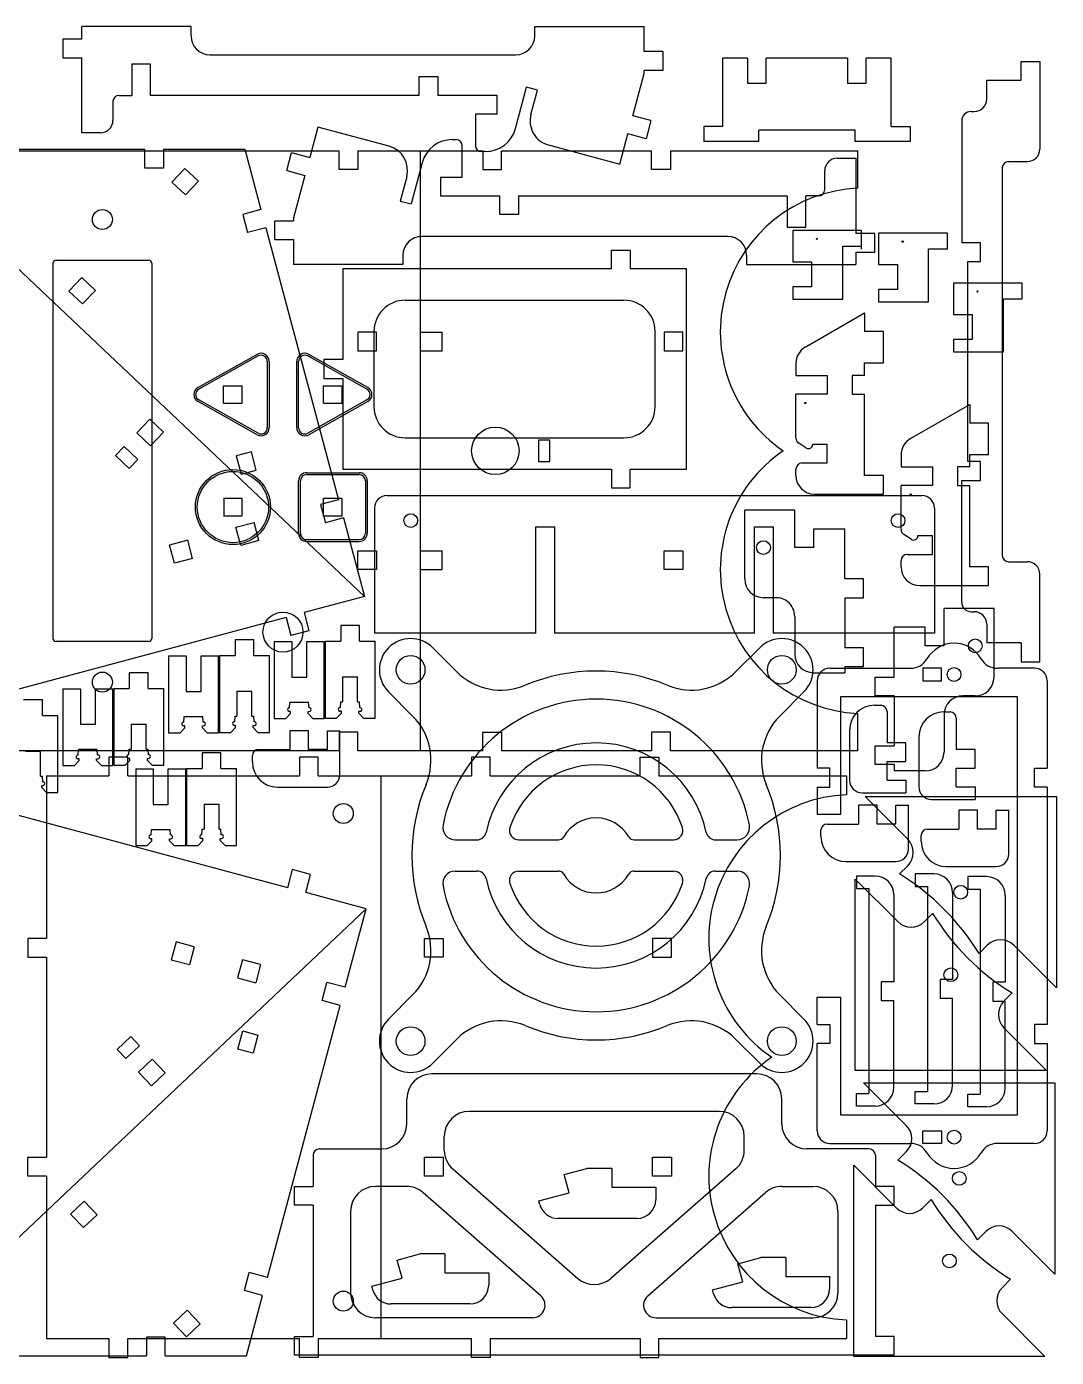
# Model space of a CAD drawing. Units: millimetres on the paper. Extents: x -204 to 57, y -143 to 70.
# Drawn here: x -107.9 to 56.9, y -143.2 to 69.7 of the extents above; entities that cross this region are included whole.
import ezdxf

# ---------------------------------------------------------------- set-up
doc = ezdxf.new("R2010")
doc.units = ezdxf.units.MM
doc.layers.add('1-3_1-3ﾚｲﾔ', color=3, linetype='Continuous', lineweight=25)
doc.layers.add('1-4_1-4ﾚｲﾔ', color=3, linetype='Continuous', lineweight=25)

msp = doc.modelspace()

# ---------------------------------------------------------------- linework, layer by layer
at = {"layer": '1-3_1-3ﾚｲﾔ'}
for p, q in [((-99.09, 67.666), (-99.09, 69.666)), ((-81.59, 69.666), (-99.09, 69.666)), ((-81.59, 68.166), (-81.59, 69.666)), ((-26.59, 69.666), (-9.09, 69.666)), ((-26.59, 68.166), (-26.59, 69.666)), ((-99.09, 67.666), (-102.09, 67.666)), ((-102.09, 67.666), (-102.09, 64.666)), ((-102.09, 64.666), (-99.09, 64.666)), ((-99.09, 52.666), (-99.09, 64.666)), ((-78.59, 65.166), (-29.59, 65.166)), ((7.466, 64.645), (3.466, 64.645)), ((3.466, 64.645), (3.466, 53.705)), ((7.466, 64.645), (7.466, 60.645)), ((23.466, 64.645), (10.466, 64.645)), ((10.466, 60.645), (10.466, 64.645)), ((23.466, 64.645), (23.466, 60.645)), ((30.466, 64.645), (26.466, 64.645)), ((26.466, 60.645), (26.466, 64.645)), ((30.466, 53.705), (30.466, 64.645)), ((51.24, 64.081), (54.24, 64.081)), ((54.24, 64.081), (54.24, 50.081)), ((-10.902, 55.405), (-9.09, 62.166)), ((-9.09, 62.166), (-9.09, 62.666)), ((-29.668, 53.372), (-27.902, 59.96)), ((7.466, 60.645), (10.466, 60.645)), ((23.466, 60.645), (26.466, 60.645)), ((45.74, 58.081), (45.74, 61.081)), ((-94.09, 57.666), (-94.09, 54.666)), ((-93.09, 58.666), (-91.09, 58.666)), ((-45.09, 58.666), (-88.09, 58.666)), ((-32.59, 58.666), (-42.09, 58.666)), ((-32.59, 55.666), (-32.59, 58.666)), ((-8.004, 54.628), (-10.902, 55.405)), ((43.24, 56.081), (43.74, 56.081)), ((-61.304, 53.587), (-62.598, 48.757)), ((-49.906, 50.533), (-61.304, 53.587)), ((-8.004, 54.628), (-8.781, 51.73)), ((0.466, 53.705), (0.466, 51.305)), ((3.466, 53.705), (0.466, 53.705)), ((30.466, 53.705), (33.466, 53.705)), ((33.466, 53.705), (33.466, 51.305)), ((41.74, 54.581), (41.74, 35.081)), ((-96.09, 52.666), (-99.09, 52.666)), ((-39.779, 51.598), (-39.186, 51.598)), ((-12.973, 47.677), (-11.679, 52.507)), ((-8.781, 51.73), (-11.679, 52.507)), ((9.266, 51.305), (0.466, 51.305)), ((9.266, 51.305), (9.266, 53.105)), ((33.466, 51.305), (24.666, 51.305)), ((-53.838, -21.47), (-129.51, 50.048)), ((-116.51, 50.048), (-89.001, 50.048)), ((-66.272, 46.636), (-65.495, 49.534)), ((-65.495, 49.534), (-62.598, 48.757)), ((-34.497, 49.666), (-35.09, 49.666)), ((-24.371, 50.731), (-12.973, 47.677)), ((-44.609, 47.892), (-46.374, 41.304)), ((21.814, 48.598), (24.814, 48.598)), ((24.814, 48.598), (24.814, 36.598)), ((48.24, 47.081), (48.24, -14.919)), ((49.24, 48.081), (52.24, 48.081)), ((-66.272, 46.636), (-63.374, 45.86)), ((-63.374, 45.86), (-65.186, 39.098)), ((-41.686, 45.598), (-41.686, 42.598)), ((19.814, 43.598), (19.814, 46.598)), ((-41.686, 42.598), (-32.186, 42.598)), ((-29.186, 42.598), (13.814, 42.598)), ((18.814, 42.598), (16.814, 42.598)), ((-70.415, 40.397), (-73.313, 39.621)), ((-73.313, 39.621), (-72.537, 36.723)), ((-65.186, 39.098), (-65.186, 38.598)), ((-69.639, 37.499), (-72.537, 36.723)), ((27.814, 36.598), (24.814, 36.598)), ((27.814, 33.598), (27.814, 36.598)), ((4.314, 36.098), (-44.686, 36.098)), ((44.74, 35.081), (41.74, 35.081)), ((44.74, 32.081), (44.74, 35.081)), ((-47.686, 33.098), (-47.686, 31.598)), ((7.314, 33.098), (7.314, 31.598)), ((24.814, 33.598), (27.814, 33.598)), ((24.814, 33.598), (24.814, 31.598)), ((42.74, 32.081), (44.74, 32.081)), ((42.74, 0.081), (42.74, 32.081)), ((-47.686, 31.598), (-65.186, 31.598)), ((-14.322, 30.899), (-57.322, 30.899)), ((-57.322, 30.899), (-57.322, 16.399)), ((-2.322, 30.899), (-11.322, 30.899)), ((-2.322, -1.101), (-2.322, 30.899)), ((7.314, 31.598), (24.814, 31.598)), ((-47.322, 25.899), (-12.322, 25.899)), ((-52.322, 20.899), (-52.322, 8.899)), ((-7.322, 8.899), (-7.322, 20.899)), ((-57.322, 13.399), (-57.322, -1.101)), ((-88.182, 6.861), (-90.243, 4.681)), ((-90.243, 4.681), (-88.063, 2.62)), ((-47.322, 3.899), (-12.322, 3.899)), ((-93.677, 1.047), (-91.497, -1.014)), ((-90.123, 0.44), (-91.497, -1.014)), ((44.74, 0.081), (42.74, 0.081)), ((44.74, -2.919), (44.74, 0.081)), ((-57.322, -1.101), (-14.322, -1.101)), ((-11.322, -1.101), (-2.322, -1.101)), ((-50.238, -5.346), (35.362, -5.346)), ((-52.238, -7.346), (-52.238, -27.346)), ((37.362, -7.346), (37.362, -27.346)), ((-74.4, -10.415), (-71.502, -9.639)), ((-73.623, -13.313), (-74.4, -10.415)), ((-70.725, -12.537), (-71.502, -9.639)), ((-57.203, -8.913), (-60.1, -9.69)), ((-26.438, -10.346), (-23.438, -10.346)), ((-26.438, -27.346), (-26.438, -10.346)), ((-23.438, -10.346), (-23.438, -27.346)), ((8.562, -10.346), (11.562, -10.346)), ((8.562, -27.346), (8.562, -10.346)), ((11.562, -10.346), (11.562, -27.346)), ((-82.127, -12.486), (-85.025, -13.262)), ((-81.351, -15.384), (-82.127, -12.486)), ((-70.725, -12.537), (-73.623, -13.313)), ((-84.248, -16.16), (-85.025, -13.262)), ((-81.351, -15.384), (-84.248, -16.16)), ((49.24, -15.919), (52.24, -15.919)), ((54.24, -31.919), (54.24, -17.919)), ((-66.395, -24.835), (-121.453, -39.588)), ((-66.395, -24.835), (-65.618, -27.733)), ((-63.497, -24.059), (-62.721, -26.956)), ((43.24, -23.919), (43.74, -23.919)), ((-62.721, -26.956), (-65.618, -27.733)), ((-54.637, -26.148), (-57.637, -26.148)), ((-57.637, -26.148), (-57.637, -28.648)), ((-54.637, -28.648), (-54.637, -26.148)), ((-26.438, -27.346), (-52.238, -27.346)), ((8.562, -27.346), (-23.438, -27.346)), ((37.362, -27.346), (11.562, -27.346)), ((45.74, -25.919), (45.74, -28.919)), ((-71.553, -28.434), (-74.553, -28.434)), ((-74.553, -28.434), (-74.553, -30.934)), ((-71.553, -30.934), (-71.553, -28.434)), ((-68.268, -28.688), (-68.268, -40.988)), ((-63.068, -28.688), (-60.268, -28.688)), ((-63.068, -34.388), (-63.068, -28.688)), ((-60.268, -40.988), (-60.268, -28.688)), ((-60.137, -28.648), (-57.637, -28.648)), ((-60.137, -28.648), (-60.137, -40.948)), ((-54.637, -28.648), (-52.137, -28.648)), ((-52.137, -40.948), (-52.137, -28.648)), ((-42.916, -29.676), (-39.056, -33.536)), ((9.41, -29.676), (5.55, -33.536)), ((51.24, -28.919), (45.74, -28.919)), ((51.24, -28.919), (51.24, -31.919)), ((-85.184, -30.974), (-85.184, -43.274)), ((-79.984, -30.974), (-77.184, -30.974)), ((-79.984, -36.674), (-79.984, -30.974)), ((-77.184, -43.274), (-77.184, -30.974)), ((-77.053, -30.934), (-74.553, -30.934)), ((-77.053, -30.934), (-77.053, -43.234)), ((-71.553, -30.934), (-69.053, -30.934)), ((-69.053, -43.234), (-69.053, -30.934)), ((51.24, -31.919), (54.24, -31.919)), ((-88.469, -33.692), (-91.469, -33.692)), ((-91.469, -33.692), (-91.469, -36.192)), ((-88.469, -36.192), (-88.469, -33.692)), ((20.616, -32.963), (33.587, -32.963)), ((53.416, -32.963), (47.444, -32.963)), ((-65.468, -34.388), (-63.068, -34.388)), ((-57.337, -34.348), (-54.937, -34.348)), ((-57.337, -34.348), (-57.337, -38.351)), ((-54.937, -38.348), (-54.937, -34.348)), ((18.616, -34.963), (18.616, -48.963)), ((55.416, -34.963), (55.416, -48.963)), ((-105.385, -38.035), (-108.385, -38.035)), ((-105.385, -40.535), (-105.385, -38.035)), ((-102.099, -36.231), (-102.099, -48.531)), ((-96.899, -36.231), (-94.099, -36.231)), ((-96.899, -41.931), (-96.899, -36.231)), ((-94.099, -48.531), (-94.099, -36.231)), ((-93.969, -36.192), (-91.469, -36.192)), ((-93.969, -36.192), (-93.969, -48.492)), ((-88.469, -36.192), (-85.969, -36.192)), ((-85.969, -48.492), (-85.969, -36.192)), ((-82.384, -36.674), (-79.984, -36.674)), ((-74.253, -36.634), (-71.853, -36.634)), ((-74.253, -36.634), (-74.253, -40.637)), ((-71.853, -40.634), (-71.853, -36.634)), ((-49.987, -36.747), (-46.127, -40.607)), ((16.481, -36.747), (12.621, -40.607)), ((22.416, -56.363), (22.416, -37.463)), ((-65.824, -39.29), (-65.768, -38.391)), ((-65.767, -38.388), (-62.769, -38.388)), ((-62.102, -40.988), (-62.868, -40.201)), ((-62.712, -39.29), (-62.768, -38.391)), ((-57.694, -39.25), (-57.637, -38.351)), ((-57.637, -38.351), (-57.337, -38.351)), ((-54.937, -38.348), (-54.637, -38.348)), ((-53.972, -40.948), (-54.737, -40.161)), ((-54.581, -39.25), (-54.637, -38.351)), ((27.798, -38.876), (28.798, -38.876)), ((29.798, -39.876), (29.798, -44.876)), ((38.88, -39.94), (39.88, -39.94)), ((-105.385, -40.535), (-102.885, -40.535)), ((-102.885, -52.835), (-102.885, -40.535)), ((-99.299, -41.931), (-96.899, -41.931)), ((-91.169, -41.892), (-88.769, -41.892)), ((-91.169, -41.892), (-91.169, -45.895)), ((-88.769, -45.892), (-88.769, -41.892)), ((-82.74, -41.576), (-82.684, -40.677)), ((-82.683, -40.674), (-79.685, -40.674)), ((-79.018, -43.274), (-79.784, -42.487)), ((-79.627, -41.576), (-79.684, -40.677)), ((-74.61, -41.536), (-74.553, -40.637)), ((-74.553, -40.637), (-74.253, -40.637)), ((-71.853, -40.634), (-71.553, -40.634)), ((-70.887, -43.234), (-71.653, -42.447)), ((-71.497, -41.536), (-71.553, -40.637)), ((-68.268, -40.988), (-66.434, -40.988)), ((-62.102, -40.988), (-60.268, -40.988)), ((-60.137, -40.948), (-58.303, -40.948)), ((-53.972, -40.948), (-52.137, -40.948)), ((40.88, -40.94), (40.88, -45.94)), ((-85.184, -43.274), (-83.35, -43.274)), ((-79.018, -43.274), (-77.184, -43.274)), ((-77.053, -43.234), (-75.219, -43.234)), ((-70.887, -43.234), (-69.053, -43.234)), ((-65.777, -42.959), (-65.777, -45.959)), ((-62.777, -42.959), (-65.777, -42.959)), ((-62.777, -45.959), (-62.777, -42.959)), ((-59.777, -45.959), (-59.777, -42.959)), ((-59.777, -42.959), (-57.777, -42.959)), ((-57.777, -49.959), (-57.777, -42.959)), ((23.798, -42.876), (23.798, -50.876)), ((34.88, -43.94), (34.88, -51.94)), ((-108.085, -46.235), (-105.685, -46.235)), ((-105.685, -50.235), (-105.685, -46.235)), ((-99.656, -46.834), (-99.6, -45.935)), ((-99.599, -45.931), (-96.6, -45.931)), ((-96.543, -46.834), (-96.599, -45.935)), ((-91.525, -46.794), (-91.469, -45.895)), ((-91.469, -45.895), (-91.169, -45.895)), ((-88.769, -45.892), (-88.469, -45.892)), ((-88.413, -46.794), (-88.469, -45.895)), ((-76.811, -46.493), (-79.811, -46.493)), ((-79.811, -46.493), (-79.811, -48.993)), ((-76.811, -48.993), (-76.811, -46.493)), ((-70.777, -45.959), (-65.777, -45.959)), ((-59.777, -45.959), (-62.777, -45.959)), ((32.798, -44.876), (29.798, -44.876)), ((32.798, -47.876), (32.798, -44.876)), ((43.88, -45.94), (40.88, -45.94)), ((43.88, -48.94), (43.88, -45.94)), ((-102.099, -48.531), (-100.265, -48.531)), ((-95.934, -48.531), (-96.699, -47.745)), ((-95.934, -48.531), (-94.099, -48.531)), ((-93.969, -48.492), (-92.135, -48.492)), ((-87.803, -48.492), (-88.569, -47.705)), ((-87.803, -48.492), (-85.969, -48.492)), ((-71.777, -47.959), (-71.777, -46.959)), ((29.798, -50.876), (29.798, -47.876)), ((29.798, -47.876), (32.798, -47.876)), ((40.88, -51.94), (40.88, -48.94)), ((40.88, -48.94), (43.88, -48.94)), ((-105.685, -50.235), (-105.385, -50.235)), ((-105.329, -51.137), (-105.385, -50.238)), ((-90.441, -49.032), (-90.441, -61.332)), ((-85.241, -49.032), (-82.441, -49.032)), ((-85.241, -54.732), (-85.241, -49.032)), ((-82.441, -61.332), (-82.441, -49.032)), ((-82.311, -48.993), (-79.811, -48.993)), ((-82.311, -48.993), (-82.311, -61.293)), ((-76.811, -48.993), (-74.311, -48.993)), ((-74.311, -61.293), (-74.311, -48.993)), ((29.798, -50.876), (32.798, -50.876)), ((32.798, -50.876), (32.798, -52.876)), ((-104.719, -52.835), (-105.485, -52.048)), ((-104.719, -52.835), (-102.885, -52.835)), ((-67.777, -51.959), (-59.777, -51.959)), ((18.616, -51.963), (18.616, -56.363)), ((25.798, -52.876), (32.798, -52.876)), ((40.88, -51.94), (43.88, -51.94)), ((43.88, -51.94), (43.88, -53.94)), ((55.416, -51.963), (55.416, -89.963)), ((-66.128, -68.063), (-121.186, -53.31)), ((-87.641, -54.732), (-85.241, -54.732)), ((-79.511, -54.693), (-77.111, -54.693)), ((-79.511, -54.693), (-79.511, -58.696)), ((-77.111, -58.693), (-77.111, -54.693)), ((25.213, -54.884), (25.213, -57.884)), ((28.213, -54.884), (25.213, -54.884)), ((28.213, -57.884), (28.213, -54.884)), ((31.213, -57.884), (31.213, -54.884)), ((31.213, -54.884), (33.213, -54.884)), ((33.213, -61.884), (33.213, -54.884)), ((36.88, -53.94), (43.88, -53.94)), ((22.416, -56.363), (18.616, -56.363)), ((41.259, -55.682), (41.259, -58.682)), ((44.259, -55.682), (41.259, -55.682)), ((44.259, -58.682), (44.259, -55.682)), ((47.259, -58.682), (47.259, -55.682)), ((47.259, -55.682), (49.259, -55.682)), ((49.259, -62.682), (49.259, -55.682)), ((-87.998, -59.635), (-87.941, -58.736)), ((-87.94, -58.732), (-84.942, -58.732)), ((-84.885, -59.635), (-84.941, -58.736)), ((-79.867, -59.595), (-79.811, -58.696)), ((-79.811, -58.696), (-79.511, -58.696)), ((-77.111, -58.693), (-76.811, -58.693)), ((-76.755, -59.595), (-76.811, -58.696)), ((19.213, -59.884), (19.213, -58.884)), ((20.213, -57.884), (25.213, -57.884)), ((31.213, -57.884), (28.213, -57.884)), ((36.259, -58.682), (41.259, -58.682)), ((47.259, -58.682), (44.259, -58.682)), ((-90.441, -61.332), (-88.607, -61.332)), ((-84.275, -61.332), (-85.041, -60.546)), ((-84.275, -61.332), (-82.441, -61.332)), ((-82.311, -61.293), (-80.477, -61.293)), ((-76.145, -61.293), (-76.911, -60.506)), ((-76.145, -61.293), (-74.311, -61.293)), ((-39.308, -60.41), (-35.838, -60.41)), ((-29.122, -60.41), (-22.815, -60.41)), ((-10.691, -60.41), (-4.384, -60.41)), ((2.332, -60.41), (5.803, -60.41)), ((35.259, -60.682), (35.259, -59.682)), ((-66.128, -68.063), (-65.352, -65.165)), ((-62.454, -65.942), (-65.352, -65.165)), ((-63.23, -68.839), (-62.454, -65.942)), ((-39.308, -65.41), (-35.838, -65.41)), ((-29.122, -65.41), (-22.815, -65.41)), ((-10.691, -65.41), (-4.384, -65.41)), ((2.332, -65.41), (5.803, -65.41)), ((23.213, -63.884), (31.213, -63.884)), ((39.259, -64.682), (47.259, -64.682)), ((36.289, -67.855), (36.289, -100.655)), ((26.877, -68.199), (26.877, -100.999)), ((30.877, -69.199), (30.877, -83.099)), ((40.289, -68.855), (40.289, -82.755)), ((44.711, -68.298), (44.711, -101.098)), ((48.711, -69.298), (48.711, -83.198)), ((-53.571, -71.428), (-129.243, -142.946)), ((-83.982, -76.738), (-84.758, -79.635)), ((-81.084, -77.514), (-83.982, -76.738)), ((-81.084, -77.514), (-81.86, -80.412)), ((-81.86, -80.412), (-84.758, -79.635)), ((-73.357, -79.585), (-74.133, -82.482)), ((-70.459, -80.361), (-73.357, -79.585)), ((-70.459, -80.361), (-71.235, -83.259)), ((-74.133, -82.482), (-71.235, -83.259)), ((-56.936, -83.985), (-59.834, -83.208)), ((-46.127, -85.213), (-49.987, -89.073)), ((12.621, -85.213), (16.481, -89.073)), ((18.616, -89.963), (18.616, -85.563)), ((18.616, -85.563), (22.416, -85.563)), ((22.416, -104.463), (22.416, -85.563)), ((30.877, -99.999), (30.877, -86.099)), ((40.289, -99.655), (40.289, -85.755)), ((48.711, -100.098), (48.711, -86.198)), ((-93.411, -93.945), (-91.231, -91.884)), ((-89.857, -93.338), (-91.231, -91.884)), ((-39.056, -92.284), (-42.916, -96.144)), ((5.55, -92.284), (9.41, -96.144)), ((18.616, -106.963), (18.616, -92.963)), ((55.416, -92.963), (55.416, -106.963)), ((-89.976, -97.579), (-87.796, -95.518)), ((-87.916, -99.759), (-89.976, -97.579)), ((8.941, -97.841), (-43.059, -97.841)), ((-47.059, -105.841), (-47.059, -101.841)), ((12.941, -105.841), (12.941, -101.841)), ((24.877, -100.999), (26.877, -100.999)), ((24.877, -102.999), (24.877, -100.999)), ((34.289, -100.655), (36.289, -100.655)), ((34.289, -102.655), (34.289, -100.655)), ((42.711, -101.098), (44.711, -101.098)), ((42.711, -103.098), (42.711, -101.098)), ((2.941, -103.841), (-37.059, -103.841)), ((27.877, -102.999), (24.877, -102.999)), ((37.289, -102.655), (34.289, -102.655)), ((45.711, -103.098), (42.711, -103.098)), ((-41.059, -110.04), (-41.059, -107.841)), ((6.941, -110.04), (6.941, -107.841)), ((-61.059, -109.841), (-51.059, -109.841)), ((26.941, -109.841), (16.941, -109.841)), ((20.616, -108.963), (33.587, -108.963)), ((53.416, -108.963), (47.444, -108.963)), ((-62.059, -110.841), (-62.059, -115.841)), ((27.941, -110.841), (27.941, -115.841)), ((-39.693, -113.05), (-19.693, -130.55)), ((-14.227, -112.973), (-18.227, -112.973)), ((5.575, -113.05), (-14.425, -130.55)), ((-65.059, -115.841), (-62.059, -115.841)), ((-65.059, -118.841), (-65.059, -115.841)), ((-47.118, -115.841), (-52.059, -115.841)), ((-25.621, -133.336), (-44.484, -116.831)), ((-8.497, -133.336), (10.366, -116.831)), ((13, -115.841), (17.941, -115.841)), ((30.941, -115.841), (27.941, -115.841)), ((30.941, -118.841), (30.941, -115.841)), ((-62.059, -118.841), (-65.059, -118.841)), ((-62.059, -118.841), (-62.059, -139.841)), ((27.941, -118.841), (27.941, -139.841)), ((27.941, -118.841), (30.941, -118.841)), ((-56.059, -119.841), (-56.059, -132.841)), ((-10.227, -120.973), (-22.867, -120.973)), ((21.941, -119.841), (21.941, -132.841)), ((-40.957, -126.642), (-44.957, -126.642)), ((13.581, -127.235), (9.581, -127.235)), ((-73.046, -132.519), (-72.27, -129.621)), ((-69.372, -130.397), (-72.27, -129.621)), ((-70.149, -133.295), (-73.046, -132.519)), ((-36.957, -134.642), (-49.598, -134.642)), ((17.581, -135.235), (4.941, -135.235)), ((-26.938, -136.841), (-52.059, -136.841)), ((-7.18, -136.841), (17.941, -136.841)), ((-65.059, -139.841), (-62.059, -139.841)), ((-65.059, -142.841), (-65.059, -139.841)), ((30.941, -139.841), (27.941, -139.841)), ((30.941, -142.841), (30.941, -139.841)), ((-116.243, -142.946), (-88.734, -142.946)), ((30.941, -142.841), (-65.059, -142.841))]:
    msp.add_line(p, q, dxfattribs=at)
for points in [[(-6.09, 65.666), (-9.09, 65.666), (-9.09, 69.666)], [(-6.09, 65.666), (-6.09, 62.666), (-9.09, 62.666)], [(45.74, 61.081), (51.24, 61.081), (51.24, 64.081)], [(-88.09, 58.666), (-88.09, 63.666), (-91.09, 63.666), (-91.09, 58.666)], [(-45.09, 58.666), (-45.09, 61.666), (-42.09, 61.666), (-42.09, 58.666)], [(-27.199, 55.63), (-26.164, 59.494), (-27.902, 59.96)], [(-32.59, 55.666), (-36.09, 55.666), (-36.09, 50.666)], [(24.666, 51.305), (24.666, 53.105), (9.266, 53.105)], [(-86.001, 50.048), (-86.001, 47.048), (-89.001, 47.048), (-89.001, 50.048)], [(-86.001, 50.048), (-73.001, 50.048), (-70.415, 40.397)], [(-41.686, 45.598), (-38.186, 45.598), (-38.186, 50.598)], [(-47.077, 45.634), (-48.112, 41.77), (-46.374, 41.304)], [(-29.186, 42.598), (-29.186, 39.598), (-32.186, 39.598), (-32.186, 42.598)], [(13.814, 42.598), (13.814, 37.598), (16.814, 37.598), (16.814, 42.598)], [(-68.186, 35.598), (-68.186, 38.598), (-65.186, 38.598)], [(-69.639, 37.499), (-57.979, -6.016), (-60.877, -6.792), (-60.1, -9.69)], [(-68.186, 35.598), (-65.186, 35.598), (-65.186, 31.598)], [(-14.322, 30.899), (-14.322, 33.899), (-11.322, 33.899), (-11.322, 30.899)], [(-57.322, 16.399), (-60.322, 16.399), (-60.322, 13.399), (-57.322, 13.399)], [(-88.063, 2.62), (-86.002, 4.8), (-88.182, 6.861)], [(-90.123, 0.44), (-92.304, 2.5), (-93.677, 1.047)], [(-14.322, -1.101), (-14.322, -4.101), (-11.322, -4.101), (-11.322, -1.101)], [(41.74, -22.419), (41.74, -2.919), (44.74, -2.919)], [(-57.203, -8.913), (-53.838, -21.47), (-63.497, -24.059)], [(-68.268, -28.688), (-65.468, -28.688), (-65.468, -34.388)], [(-85.184, -30.974), (-82.384, -30.974), (-82.384, -36.674)], [(-102.099, -36.231), (-99.299, -36.231), (-99.299, -41.931)], [(22.416, -37.463), (50.616, -37.463), (50.616, -104.463), (22.416, -104.463)], [(-66.434, -40.988), (-65.668, -40.201), (-65.668, -39.888), (-65.862, -39.888)], [(-62.868, -40.201), (-62.868, -39.888), (-62.674, -39.888)], [(-58.303, -40.948), (-57.537, -40.161), (-57.537, -39.848), (-57.731, -39.848)], [(-54.737, -40.161), (-54.737, -39.848), (-54.544, -39.848)], [(-83.35, -43.274), (-82.584, -42.487), (-82.584, -42.174), (-82.777, -42.174)], [(-79.784, -42.487), (-79.784, -42.174), (-79.59, -42.174)], [(-75.219, -43.234), (-74.453, -42.447), (-74.453, -42.134), (-74.647, -42.134)], [(-71.653, -42.447), (-71.653, -42.134), (-71.459, -42.134)], [(-100.265, -48.531), (-99.499, -47.745), (-99.499, -47.431), (-99.693, -47.431)], [(-96.699, -47.745), (-96.699, -47.431), (-96.506, -47.431)], [(-92.135, -48.492), (-91.369, -47.705), (-91.369, -47.392), (-91.563, -47.392)], [(-88.569, -47.705), (-88.569, -47.392), (-88.375, -47.392)], [(-90.441, -49.032), (-87.641, -49.032), (-87.641, -54.732)], [(18.616, -51.963), (20.616, -51.963), (20.616, -48.963), (18.616, -48.963)], [(55.416, -51.963), (53.416, -51.963), (53.416, -48.963), (55.416, -48.963)], [(-105.485, -52.048), (-105.485, -51.735), (-105.291, -51.735)], [(-88.607, -61.332), (-87.841, -60.546), (-87.841, -60.232), (-88.035, -60.232)], [(-85.041, -60.546), (-85.041, -60.232), (-84.848, -60.232)], [(-80.477, -61.293), (-79.711, -60.506), (-79.711, -60.193), (-79.905, -60.193)], [(-76.911, -60.506), (-76.911, -60.193), (-76.717, -60.193)], [(37.289, -65.855), (34.289, -65.855), (34.289, -67.855), (36.289, -67.855)], [(27.877, -66.199), (24.877, -66.199), (24.877, -68.199), (26.877, -68.199)], [(45.711, -66.298), (42.711, -66.298), (42.711, -68.298), (44.711, -68.298)], [(-56.936, -83.985), (-53.571, -71.428), (-63.23, -68.839)], [(40.289, -82.755), (38.289, -82.755), (38.289, -85.755), (40.289, -85.755)], [(-69.372, -130.397), (-57.712, -86.882), (-60.61, -86.106), (-59.834, -83.208)], [(30.877, -83.099), (28.877, -83.099), (28.877, -86.099), (30.877, -86.099)], [(48.711, -83.198), (46.711, -83.198), (46.711, -86.198), (48.711, -86.198)], [(18.616, -89.963), (20.616, -89.963), (20.616, -92.963), (18.616, -92.963)], [(55.416, -89.963), (53.416, -89.963), (53.416, -92.963), (55.416, -92.963)], [(-89.857, -93.338), (-92.037, -95.398), (-93.411, -93.945)], [(-87.796, -95.518), (-85.735, -97.698), (-87.916, -99.759)], [(-21.098, -116.848), (-21.874, -113.95), (-18.227, -112.973)], [(-14.227, -112.973), (-14.227, -115.973), (-7.227, -115.973), (-7.227, -117.973)], [(-25.765, -118.749), (-25.927, -118.142), (-21.098, -116.848)], [(-47.828, -130.517), (-48.605, -127.619), (-44.957, -126.642)], [(-40.957, -126.642), (-40.957, -129.642), (-33.957, -129.642), (-33.957, -131.642)], [(6.71, -131.11), (5.933, -128.212), (9.581, -127.235)], [(13.581, -127.235), (13.581, -130.235), (20.581, -130.235), (20.581, -132.235)], [(-52.495, -132.418), (-52.658, -131.811), (-47.828, -130.517)], [(2.043, -133.011), (1.88, -132.404), (6.71, -131.11)], [(-85.734, -142.946), (-72.734, -142.946), (-70.149, -133.295)], [(-85.734, -142.946), (-85.734, -139.946), (-88.734, -139.946), (-88.734, -142.946)]]:
    msp.add_lwpolyline(points, dxfattribs=at)
for points in [[(-80.414, 44.926), (-82.475, 42.745), (-84.655, 44.806), (-82.595, 46.986)], [(-98.96, 25.303), (-96.899, 27.483), (-99.08, 29.544), (-101.14, 27.363)], [(-71.158, -1.265), (-71.934, 1.633), (-74.349, 0.986), (-73.572, -1.912)], [(35.516, -32.963), (35.516, -34.963), (38.516, -34.963), (38.516, -32.963)], [(-70.891, -91.633), (-71.667, -94.531), (-74.082, -93.884), (-73.306, -90.986)], [(35.516, -108.963), (35.516, -106.963), (38.516, -106.963), (38.516, -108.963)], [(-98.693, -118.201), (-96.633, -120.381), (-98.813, -122.442), (-100.874, -120.261)], [(-80.148, -137.824), (-82.208, -135.643), (-84.389, -137.704), (-82.328, -139.884)]]:
    msp.add_lwpolyline(points, close=True, dxfattribs=at)
for centre, radius in [((-46.438, -9.346), 1.1), ((31.562, -9.346), 1.1), ((-46.451, -33.212), 2.3), ((12.946, -33.212), 2.3), ((40.516, -33.963), 1.1), ((-46.451, -92.609), 2.3), ((12.946, -92.609), 2.3), ((40.516, -107.963), 1.1)]:
    msp.add_circle(centre, radius, dxfattribs=at)
for centre, radius, start, end in [((-78.59, 68.166), 3, 180, 270), ((-29.59, 68.166), 3, 270, 0), ((-93.09, 57.666), 1, 90, 180), ((43.74, 58.081), 2, 270, 0), ((-23.335, 54.595), 4, 165, 255), ((43.24, 54.581), 1.5, 90, 180), ((-96.09, 54.666), 2, 270, 0), ((-34.497, 54.666), 5, 270, 345), ((-39.779, 46.598), 5, 90, 165), ((-39.186, 50.598), 1, 0, 90), ((-50.941, 46.669), 4, 345, 75), ((-35.09, 50.666), 1, 180, 270), ((52.24, 50.081), 2, 270, 0), ((21.814, 46.598), 2, 90, 180), ((49.24, 47.081), 1, 90, 180), ((18.814, 43.598), 1, 270, 0), ((-44.686, 33.098), 3, 90, 180), ((4.314, 33.098), 3, 0, 90), ((-47.322, 20.899), 5, 90, 180), ((-12.322, 20.899), 5, 0, 90), ((-47.322, 8.899), 5, 180, 270), ((-12.322, 8.899), 5, 270, 0), ((-50.238, -7.346), 2, 90, 180), ((35.362, -7.346), 2, 0, 90), ((49.24, -14.919), 1, 180, 270), ((52.24, -17.919), 2, 0, 90), ((43.24, -22.419), 1.5, 180, 270), ((43.74, -25.919), 2, 0, 90), ((-46.451, -33.212), 5, 45, 224.99998), ((12.946, -33.212), 5, 315, 134.99998), ((40.516, -33.963), 5, 30, 150), ((33.587, -29.963), 3, 270, 330), ((47.444, -29.963), 3, 210, 270), ((-31.985, -26.465), 10, 225, 292.68199), ((-16.753, -62.91), 29.5, 67.31799, 112.68199), ((-1.521, -26.465), 10, 247.31799, 315), ((20.616, -34.963), 2, 90, 180), ((53.416, -34.963), 2, 0, 90), ((-16.753, -62.91), 25, 11.28282, 168.71716), ((-65.862, -39.588), 0.3, 82.83643, 270), ((-62.674, -39.588), 0.3, 270, 97.16359), ((-57.731, -39.548), 0.3, 82.83643, 270), ((-54.544, -39.548), 0.3, 270, 97.16359), ((27.798, -42.876), 4, 90, 180), ((28.798, -39.876), 1, 0, 90), ((38.88, -43.94), 4, 90, 180), ((39.88, -40.94), 1, 0, 90), ((-82.777, -41.874), 0.3, 82.83643, 270), ((-79.59, -41.874), 0.3, 270, 97.16359), ((-74.647, -41.834), 0.3, 82.83643, 270), ((-71.459, -41.834), 0.3, 270, 97.16359), ((-53.198, -47.678), 10, 337.31799, 44.99998), ((19.692, -47.678), 10, 135, 202.68199), ((-91.563, -47.092), 0.3, 82.83643, 270), ((-88.375, -47.092), 0.3, 270, 97.16359), ((-70.777, -46.959), 1, 90, 180), ((-16.753, -62.91), 18, 11.83699, 168.16299), ((-99.693, -47.131), 0.3, 82.83643, 270), ((-96.506, -47.131), 0.3, 270, 97.16359), ((-67.777, -47.959), 4, 180, 270), ((-16.753, -62.91), 14.5, 17.92021, 162.07977), ((-59.777, -49.959), 2, 270, 0), ((25.798, -50.876), 2, 180, 270), ((-105.291, -51.435), 0.3, 270, 97.16359), ((-16.753, -62.91), 29.5, 157.31799, 202.68199), ((-16.753, -62.91), 29.5, 337.31799, 22.68199), ((36.88, -51.94), 2, 180, 270), ((-16.753, -62.91), 6, 29.99998, 150), ((-79.905, -59.893), 0.3, 82.83643, 270), ((-76.717, -59.893), 0.3, 270, 97.16359), ((-39.308, -58.41), 2, 168.71716, 270), ((-35.838, -58.91), 1.5, 270, 348.16299), ((-29.122, -58.91), 1.5, 162.07977, 270), ((-4.384, -58.91), 1.5, 270, 17.92021), ((2.332, -58.91), 1.5, 191.83699, 270), ((5.803, -58.41), 2, 270, 11.28282), ((20.213, -58.884), 1, 90, 180), ((36.259, -59.682), 1, 90, 180), ((-88.035, -59.932), 0.3, 82.83643, 270), ((-84.848, -59.932), 0.3, 270, 97.16359), ((-22.815, -59.41), 1, 270, 329.99998), ((-10.691, -59.41), 1, 210, 270), ((23.213, -59.884), 4, 180, 270), ((39.259, -60.682), 4, 180, 270), ((31.213, -61.884), 2, 270, 0), ((47.259, -62.682), 2, 270, 0), ((-39.308, -67.41), 2, 90, 191.28282), ((-35.838, -66.91), 1.5, 11.83699, 90), ((-29.122, -66.91), 1.5, 90, 197.92021), ((-22.815, -66.41), 1, 30, 90), ((-16.753, -62.91), 6, 210, 329.99998), ((-10.691, -66.41), 1, 90, 149.99998), ((-4.384, -66.91), 1.5, 342.07977, 90), ((2.332, -66.91), 1.5, 90, 168.16299), ((5.803, -67.41), 2, 348.71716, 90), ((37.289, -68.855), 3, 0, 90), ((-16.753, -62.91), 25, 191.28282, 348.71716), ((-16.753, -62.91), 18, 191.83699, 348.16299), ((-16.753, -62.91), 14.5, 197.92021, 342.07977), ((27.877, -69.199), 3, 0, 90), ((45.711, -69.298), 3, 0, 90), ((-53.198, -78.142), 10, 315, 22.68199), ((19.692, -78.142), 10, 157.31799, 225), ((-46.451, -92.609), 5, 135, 315), ((-31.985, -99.355), 10, 67.31799, 135), ((-1.521, -99.355), 10, 44.99998, 112.68199), ((12.946, -92.609), 5, 225, 45), ((-16.753, -62.91), 29.5, 247.31799, 292.68199), ((-43.059, -101.841), 4, 90, 180), ((8.941, -101.841), 4, 0, 90), ((27.877, -99.999), 3, 270, 0), ((37.289, -99.655), 3, 270, 0), ((45.711, -100.098), 3, 270, 0), ((-37.059, -107.841), 4, 90, 180), ((2.941, -107.841), 4, 0, 90), ((-51.059, -105.841), 4, 270, 0), ((16.941, -105.841), 4, 180, 270), ((20.616, -106.963), 2, 180, 270), ((53.416, -106.963), 2, 270, 0), ((-61.059, -110.841), 1, 90, 180), ((-37.059, -110.04), 4, 180, 228.81407), ((2.941, -110.04), 4, 311.18593, 360), ((26.941, -110.841), 1, 0, 90), ((33.587, -111.963), 3, 30, 90), ((40.516, -107.963), 5, 210, 330), ((47.444, -111.963), 3, 90, 150), ((-52.059, -119.841), 4, 90, 180), ((-47.118, -119.841), 4, 48.81407, 90), ((13, -119.841), 4, 90, 131.18593), ((17.941, -119.841), 4, 0, 90), ((-22.867, -117.973), 3, 195, 270), ((-10.227, -117.973), 3, 270, 0), ((-36.957, -131.642), 3, 270, 0), ((-17.059, -127.54), 4, 228.81407, 311.18593), ((-52.059, -132.841), 4, 180, 270), ((-49.598, -131.642), 3, 195, 270), ((-26.938, -134.841), 2, 270, 48.81407), ((-7.18, -134.841), 2, 131.18593, 270), ((4.941, -132.235), 3, 195, 270), ((17.581, -132.235), 3, 270, 0), ((17.941, -132.841), 4, 270, 0)]:
    msp.add_arc(centre, radius, start, end, dxfattribs=at)
at = {"layer": '1-4_1-4ﾚｲﾔ'}
for p, q in [((-114.887, 49.816), (-57.887, 49.816)), ((-54.887, 49.816), (-34.887, 49.816)), ((-44.887, -46.184), (-44.887, 49.816)), ((-31.887, 49.816), (-7.887, 49.816)), ((-4.887, 49.816), (25.113, 49.816)), ((25.113, 43.816), (25.113, 49.816)), ((25.701, 37.066), (14.701, 37.066)), ((25.701, 34.066), (25.701, 37.066)), ((39.443, 36.623), (28.443, 36.623)), ((39.443, 34.123), (39.443, 36.623)), ((22.701, 26.066), (22.701, 34.566)), ((22.701, 34.566), (25.701, 34.566)), ((36.443, 34.123), (39.443, 34.123)), ((-103.187, 32.316), (-88.387, 32.316)), ((-103.687, 31.816), (-103.687, -28.184)), ((-87.887, 31.816), (-87.887, -28.184)), ((51.411, 28.644), (40.411, 28.644)), ((51.411, 26.144), (51.411, 28.644)), ((14.701, 26.066), (22.701, 26.066)), ((48.411, 26.144), (51.411, 26.144)), ((16.699, 18.392), (26.199, 23.876)), ((26.199, 23.876), (26.199, 20.876)), ((-44.887, 20.816), (-41.387, 20.816)), ((-41.387, 17.816), (-41.387, 20.816)), ((-71.023, 17.244), (-80.476, 11.95)), ((-53.299, 11.95), (-62.752, 17.244)), ((-44.887, 17.816), (-41.387, 17.816)), ((-70.876, 16.983), (-80.329, 11.689)), ((-69.387, 16.11), (-69.387, 5.522)), ((-69.087, 16.11), (-69.087, 5.522)), ((-64.687, 5.522), (-64.687, 16.11)), ((-64.387, 5.522), (-64.387, 16.11)), ((-53.445, 11.689), (-62.899, 16.983)), ((15.199, 15.794), (15.199, 13.876)), ((26.199, 15.876), (29.199, 15.876)), ((26.199, 13.876), (26.199, 15.876)), ((15.199, 13.876), (20.199, 13.876)), ((20.199, 13.876), (20.199, 10.876)), ((24.199, 13.876), (24.199, 10.876)), ((26.199, 13.876), (24.199, 13.876)), ((-76.387, 12.216), (-73.387, 12.216)), ((-76.387, 9.416), (-76.387, 12.216)), ((-73.387, 9.416), (-73.387, 12.216)), ((-60.387, 12.216), (-57.387, 12.216)), ((-60.387, 9.416), (-60.387, 12.216)), ((-57.387, 9.416), (-57.387, 12.216)), ((15.199, 3.876), (15.199, 10.876)), ((20.199, 10.876), (15.199, 10.876)), ((24.199, 10.876), (26.199, 10.876)), ((26.199, -2.124), (26.199, 10.876)), ((-71.023, 4.388), (-80.476, 9.682)), ((-70.876, 4.65), (-80.329, 9.944)), ((-76.387, 9.416), (-73.387, 9.416)), ((-53.445, 9.944), (-62.899, 4.65)), ((-53.299, 9.682), (-62.752, 4.388)), ((-60.387, 9.416), (-57.387, 9.416)), ((33.543, 3.763), (43.043, 9.248)), ((43.043, 9.248), (43.043, 6.248)), ((-25.987, 3.516), (-25.987, 0.116)), ((-24.187, 3.516), (-25.987, 3.516)), ((16.82, 2.288), (15.658, 3.035)), ((17.899, 2.876), (20.199, 2.876)), ((20.199, -0.124), (20.199, 2.876)), ((32.043, 1.165), (32.043, -0.752)), ((43.043, 1.248), (46.043, 1.248)), ((43.043, -0.752), (43.043, 1.248)), ((-63.087, -1.684), (-54.687, -1.684)), ((-63.087, -1.984), (-54.687, -1.984)), ((15.199, -2.124), (15.199, -1.124)), ((16.199, -0.124), (20.199, -0.124)), ((32.043, -0.752), (37.043, -0.752)), ((37.043, -0.752), (37.043, -3.752)), ((41.043, -0.752), (41.043, -3.752)), ((43.043, -0.752), (41.043, -0.752)), ((-64.387, -11.384), (-64.387, -2.984)), ((-64.087, -11.384), (-64.087, -2.984)), ((-53.687, -2.984), (-53.687, -11.384)), ((-53.387, -2.984), (-53.387, -11.384)), ((32.043, -10.752), (32.043, -3.752)), ((37.043, -3.752), (32.043, -3.752)), ((41.043, -3.752), (43.043, -3.752)), ((43.043, -16.752), (43.043, -3.752)), ((-76.387, -5.784), (-73.387, -5.784)), ((-76.287, -8.584), (-76.287, -5.784)), ((-73.387, -8.584), (-73.387, -5.784)), ((-60.387, -5.784), (-57.387, -5.784)), ((-60.387, -8.584), (-60.387, -5.784)), ((-57.387, -8.584), (-57.387, -5.784)), ((18.199, -5.124), (29.199, -5.124)), ((7.016, -18.676), (7.016, -7.676)), ((-76.387, -8.584), (-73.387, -8.584)), ((-60.387, -8.584), (-57.387, -8.584)), ((-63.087, -12.384), (-54.687, -12.384)), ((-63.087, -12.684), (-54.687, -12.684)), ((18.016, -10.676), (18.016, -13.676)), ((18.016, -10.676), (23.016, -10.676)), ((23.016, -18.676), (23.016, -10.676)), ((33.665, -12.341), (32.502, -11.593)), ((34.743, -11.752), (37.043, -11.752)), ((37.043, -14.752), (37.043, -11.752)), ((-44.887, -14.184), (-41.387, -14.184)), ((-41.387, -17.184), (-41.387, -14.184)), ((18.016, -13.676), (15.016, -13.676)), ((33.043, -14.752), (37.043, -14.752)), ((32.043, -16.752), (32.043, -15.752)), ((-44.887, -17.184), (-41.387, -17.184)), ((35.043, -19.752), (46.043, -19.752)), ((12.016, -21.676), (10.016, -21.676)), ((23.016, -21.676), (23.016, -29.676)), ((23.016, -21.676), (26.016, -21.676)), ((46.914, -23.384), (38.914, -23.384)), ((38.914, -29.384), (38.914, -23.384)), ((46.914, -34.384), (46.914, -23.384)), ((15.016, -24.676), (15.016, -30.676)), ((30.914, -34.384), (30.914, -26.384)), ((35.914, -26.384), (30.914, -26.384)), ((-88.387, -28.684), (-103.187, -28.684)), ((18.016, -33.676), (23.016, -33.676)), ((23.016, -32.676), (26.016, -32.676)), ((23.016, -32.676), (23.016, -33.676)), ((30.914, -37.384), (27.914, -37.384)), ((30.914, -37.384), (30.914, -45.384)), ((43.914, -37.384), (41.914, -37.384)), ((25.113, -46.184), (25.113, -40.184)), ((38.914, -40.384), (38.914, -46.384)), ((-57.887, -46.184), (-114.887, -46.184)), ((-34.887, -46.184), (-54.887, -46.184)), ((-7.887, -46.184), (-31.887, -46.184)), ((25.113, -46.184), (-4.887, -46.184)), ((-94.73, -47.192), (-94.73, -50.192)), ((-9.721, -50.192), (-9.721, -47.192)), ((30.914, -48.384), (27.914, -48.384)), ((30.914, -48.384), (30.914, -49.384)), ((-104.73, -50.192), (-94.73, -50.192)), ((-104.73, -50.192), (-104.73, -76.192)), ((-91.73, -50.192), (-64.221, -50.192)), ((-61.221, -50.192), (-36.721, -50.192)), ((-51.221, -50.192), (-51.221, -140.192)), ((-33.721, -50.192), (-9.721, -50.192)), ((35.914, -49.384), (30.914, -49.384)), ((33.107, -60.304), (26.291, -53.488)), ((33.107, -64.547), (31.781, -65.873)), ((31.519, -73.496), (24.703, -66.68)), ((35.762, -73.496), (37.088, -72.17)), ((45.835, -77.275), (44.509, -78.601)), ((50.078, -77.275), (56.894, -84.091)), ((-104.73, -79.192), (-104.73, -111.192)), ((48.49, -86.224), (49.816, -84.898)), ((48.49, -90.467), (55.306, -97.283)), ((32.866, -106.083), (26.05, -99.267)), ((32.866, -110.326), (31.54, -111.652)), ((31.278, -119.275), (24.462, -112.459)), ((-104.73, -114.192), (-104.73, -140.192)), ((35.521, -119.275), (36.847, -117.949)), ((45.594, -123.054), (44.268, -124.38)), ((49.837, -123.054), (56.653, -129.87)), ((48.249, -132.003), (49.575, -130.677)), ((23.279, -137.192), (23.279, -140.192)), ((48.249, -136.246), (55.065, -143.062)), ((-104.73, -140.192), (-94.73, -140.192)), ((-94.73, -140.192), (-94.73, -143.192)), ((-91.73, -140.192), (-64.221, -140.192)), ((-61.221, -140.192), (-36.721, -140.192)), ((-33.721, -140.192), (-9.721, -140.192)), ((-6.721, -143.192), (-6.721, -140.192)), ((-6.721, -140.192), (23.279, -140.192))]:
    msp.add_line(p, q, dxfattribs=at)
for points in [[(-54.887, 49.816), (-54.887, 46.816), (-57.887, 46.816), (-57.887, 49.816)], [(-34.887, 49.816), (-34.887, 46.816), (-31.887, 46.816), (-31.887, 49.816)], [(-4.887, 49.816), (-4.887, 46.816), (-7.887, 46.816), (-7.887, 49.816)], [(14.701, 37.066), (14.701, 32.066), (17.701, 32.066), (17.701, 28.066), (14.701, 28.066), (14.701, 26.066)], [(28.443, 36.623), (28.443, 31.623), (31.443, 31.623), (31.443, 27.623), (28.443, 27.623), (28.443, 25.623)], [(28.443, 25.623), (36.443, 25.623), (36.443, 34.123)], [(40.411, 28.644), (40.411, 23.644), (43.411, 23.644), (43.411, 19.644), (40.411, 19.644), (40.411, 17.644)], [(40.411, 17.644), (48.411, 17.644), (48.411, 26.144)], [(29.199, 15.876), (29.199, 20.876), (26.199, 20.876)], [(46.043, 1.248), (46.043, 6.248), (43.043, 6.248)], [(-25.987, 0.116), (-24.187, 0.116), (-24.187, 3.516)], [(29.199, -5.124), (29.199, -2.124), (26.199, -2.124)], [(15.016, -13.676), (15.016, -7.676), (7.016, -7.676)], [(46.043, -19.752), (46.043, -16.752), (43.043, -16.752)], [(26.016, -21.676), (26.016, -18.676), (23.016, -18.676)], [(38.914, -29.384), (35.914, -29.384), (35.914, -26.384)], [(26.016, -32.676), (26.016, -29.676), (23.016, -29.676)], [(27.914, -37.384), (27.914, -34.384), (30.914, -34.384)], [(-54.887, -46.184), (-54.887, -43.184), (-57.887, -43.184), (-57.887, -46.184)], [(-34.887, -46.184), (-34.887, -43.184), (-31.887, -43.184), (-31.887, -46.184)], [(-4.887, -46.184), (-4.887, -43.184), (-7.887, -43.184), (-7.887, -46.184)], [(27.914, -48.384), (27.914, -45.384), (30.914, -45.384)], [(-91.73, -50.192), (-91.73, -47.192), (-94.73, -47.192)], [(-61.221, -50.192), (-61.221, -47.192), (-64.221, -47.192), (-64.221, -50.192)], [(-33.721, -50.192), (-33.721, -47.192), (-36.721, -47.192), (-36.721, -50.192)], [(-9.721, -47.192), (-6.721, -47.192), (-6.721, -50.192)], [(-6.721, -50.192), (23.279, -50.192), (23.279, -53.192)], [(26.291, -53.488), (56.894, -53.488), (56.894, -84.091)], [(55.306, -97.283), (24.703, -97.283), (24.703, -66.68)], [(-104.73, -76.192), (-107.73, -76.192), (-107.73, -79.192), (-104.73, -79.192)], [(26.05, -99.267), (56.653, -99.267), (56.653, -129.87)], [(-104.73, -114.192), (-107.73, -114.192), (-107.73, -111.192), (-104.73, -111.192)], [(55.065, -143.062), (24.462, -143.062), (24.462, -112.459)], [(-94.73, -143.192), (-91.73, -143.192), (-91.73, -140.192)], [(-61.221, -140.192), (-61.221, -143.192), (-64.221, -143.192), (-64.221, -140.192)], [(-33.721, -140.192), (-33.721, -143.192), (-36.721, -143.192), (-36.721, -140.192)], [(-9.721, -140.192), (-9.721, -143.192), (-6.721, -143.192)]]:
    msp.add_lwpolyline(points, dxfattribs=at)
for points in [[(-54.887, 20.816), (-54.887, 17.816), (-51.887, 17.816), (-51.887, 20.816)], [(-2.887, 17.816), (-2.887, 20.816), (-5.887, 20.816), (-5.887, 17.816)], [(-54.887, -17.184), (-54.887, -14.184), (-51.887, -14.184), (-51.887, -17.184)], [(-2.887, -14.184), (-2.887, -17.184), (-5.887, -17.184), (-5.887, -14.184)], [(-41.221, -76.192), (-41.221, -79.192), (-44.221, -79.192), (-44.221, -76.192)], [(-4.721, -79.192), (-4.721, -76.192), (-7.721, -76.192), (-7.721, -79.192)], [(-41.221, -111.192), (-41.221, -114.192), (-44.221, -114.192), (-44.221, -111.192)], [(-4.721, -111.192), (-4.721, -114.192), (-7.721, -114.192), (-7.721, -111.192)]]:
    msp.add_lwpolyline(points, close=True, dxfattribs=at)
for centre, radius in [((-95.787, 38.816), 1.6), ((18.559, 35.719), 0.1), ((32.301, 35.275), 0.1), ((44.269, 27.296), 0.1), ((16.718, 9.457), 0.1), ((-32.887, 1.816), 3.8), ((-74.887, -7.184), 6), ((-74.887, -7.184), 5.7), ((33.563, -5.171), 0.1), ((10.016, -13.676), 1.1), ((-66.887, -27.184), 3.2), ((43.914, -29.384), 1.1), ((-95.787, -35.184), 1.6), ((-57.221, -56.192), 1.6), ((41.592, -68.79), 1.1), ((40.005, -81.981), 1.1), ((41.351, -114.569), 1.1), ((39.764, -127.76), 1.1), ((-57.221, -134.192), 1.6)]:
    msp.add_circle(centre, radius, dxfattribs=at)
for centre, radius, start, end in [((26.113, 20.838), 23, 92.49191, 235.79511), ((-103.187, 31.816), 0.5, 90, 180), ((-88.387, 31.816), 0.5, 0, 90), ((-70.387, 16.11), 1.3, 0, 119.24883), ((-70.387, 16.11), 1, 0, 119.24883), ((-63.387, 16.11), 1.3, 60.75117, 180), ((-63.387, 16.11), 1, 60.75117, 180), ((18.199, 15.794), 3, 120, 180), ((-79.841, 10.816), 1.3, 119.24883, 240.75117), ((-79.841, 10.816), 1, 119.24883, 240.75117), ((-53.934, 10.816), 1, 299.24883, 60.75117), ((-53.934, 10.816), 1.3, 299.24883, 60.75117), ((-70.387, 5.522), 1.3, 240.75117, 0), ((-70.387, 5.522), 1, 240.75117, 0), ((-63.387, 5.522), 1.3, 180, 299.24883), ((-63.387, 5.522), 1, 180, 299.24883), ((16.199, 3.876), 1, 180, 237.24732), ((17.199, 2.876), 0.7, 237.24732, 0), ((35.043, 1.165), 3, 120, 180), ((26.113, -17.206), 23, 124.20489, 267.50809), ((-63.087, -2.984), 1.3, 90, 180), ((-63.087, -2.984), 1, 90, 180), ((-54.687, -2.984), 1.3, 0, 90), ((-54.687, -2.984), 1, 0, 90), ((16.199, -1.124), 1, 90, 180), ((18.199, -2.124), 3, 180, 270), ((-63.087, -11.384), 1.3, 180, 270), ((-63.087, -11.384), 1, 180, 270), ((-54.687, -11.384), 1, 270, 0), ((-54.687, -11.384), 1.3, 270, 0), ((33.043, -10.752), 1, 180, 237.24732), ((34.043, -11.752), 0.7, 237.24732, 0), ((33.043, -15.752), 1, 90, 180), ((35.043, -16.752), 3, 180, 270), ((10.016, -18.676), 3, 180, 270), ((12.016, -24.676), 3, 0, 101.58459), ((-103.187, -28.184), 0.5, 180, 270), ((-88.387, -28.184), 0.5, 270, 0), ((18.016, -30.676), 3, 180, 270), ((43.914, -34.384), 3, 270, 0), ((41.914, -40.384), 3, 90, 180), ((35.914, -46.384), 3, 270, 0), ((24.279, -76.171), 23, 92.49191, 235.79511), ((30.986, -62.426), 3, 315, 45), ((11.894, -98.488), 38.2, 31.37288, 58.62712), ((69.703, -52.283), 38.2, 211.37288, 238.62712), ((33.641, -71.375), 3, 225, 315), ((47.956, -79.396), 3, 45, 135), ((50.611, -88.345), 3, 135, 225), ((24.279, -114.214), 23, 124.20489, 267.50809), ((30.745, -108.205), 3, 315, 45), ((11.653, -144.267), 38.2, 31.37288, 58.62712), ((69.462, -98.062), 38.2, 211.37288, 238.62712), ((33.4, -117.154), 3, 225, 315), ((47.715, -125.175), 3, 45, 135), ((50.37, -134.124), 3, 135, 225)]:
    msp.add_arc(centre, radius, start, end, dxfattribs=at)

doc.saveas('drawing.dxf')
